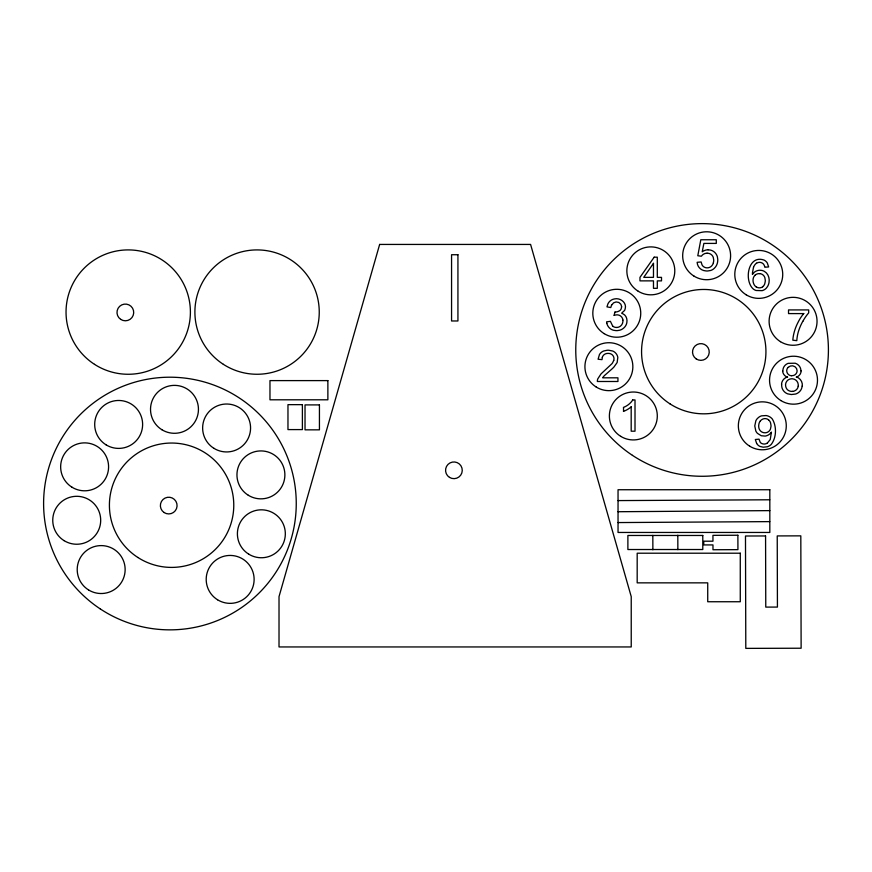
<?xml version="1.0" encoding="UTF-8"?>
<svg xmlns="http://www.w3.org/2000/svg" width="872" height="872" viewBox="0 0 872 872"><rect width="100%" height="100%" fill="white"/><g stroke="black" fill="none" stroke-linecap="round" stroke-linejoin="round"><path stroke-width="1.31" d="M798.196 386.154L798.229 385.827A7.892 7.892 0 0 0 798.229 384.487A6.257 6.257 0 0 0 792.506 378.808A8.044 8.044 0 0 0 791.493 378.797L791.166 378.819A6.104 6.104 0 0 0 785.574 384.378A7.543 7.543 0 0 0 785.585 385.043A6.998 6.998 0 0 0 786.359 388.204A5.57 5.57 0 0 0 788.659 390.569A6.932 6.932 0 0 0 792.626 391.375M802.12 386.1L801.989 387.037A8.807 8.807 0 0 1 800.006 391.136A10.072 10.072 0 0 1 799.341 391.833A9.374 9.374 0 0 1 795.602 394.035L791.34 394.536L787.743 393.872A9.298 9.298 0 0 1 784.833 392.16A9.974 9.974 0 0 1 783.819 391.125A8.905 8.905 0 0 1 781.824 386.972L781.661 385.522A11.456 11.456 0 0 1 781.672 384.269M614.128 315.326L614.934 312.002M713.34 262.995L713.678 261.088A11.609 11.609 0 0 0 713.699 259.845L713.252 257.327A6.169 6.169 0 0 0 708.478 253.305L707.781 253.229A8.698 8.698 0 0 0 707.061 253.196M602.345 357.313L602.007 359.635L598.083 359.231L599.456 354.555A8.371 8.371 0 0 1 603.773 350.969L607.108 350.261A16.023 16.023 0 0 1 608.743 350.239L612.645 351.013A8.426 8.426 0 0 1 614.956 352.408A9.101 9.101 0 0 1 615.894 353.356A8.077 8.077 0 0 1 617.812 357.531L617.136 362.545L613.844 367.145A53.148 53.148 0 0 1 611.457 369.423L604.568 375.461A12.535 12.535 0 0 0 602.661 377.816L617.943 377.816L617.943 381.489L597.364 381.489A6.813 6.813 0 0 1 597.8 378.83L601.026 373.903L611.948 363.7A12.96 12.96 0 0 0 612.602 362.785L613.714 360.452M753.517 267.203L752.482 272.718A37.67 37.67 0 0 0 752.438 274.397L754.4 272.195A8.121 8.121 0 0 1 755.806 271.279L756.82 270.832A9.014 9.014 0 0 1 759.992 270.255L761.834 270.429A8.349 8.349 0 0 1 764.33 271.356C768.221 273.481 769.802 278.288 769.017 282.484A11.718 11.718 0 0 1 767.6 286.398L766.423 288.011A8.742 8.742 0 0 1 764.995 289.297A9.014 9.014 0 0 1 762.095 290.649L756.1 290.485A9.363 9.363 0 0 1 753.266 289.003C743.881 280.664 747.904 254.613 763.872 259.998A7.837 7.837 0 0 1 767.316 263.017L768.635 266.941L764.831 267.235A11.347 11.347 0 0 0 764.319 265.502L763.621 264.249A3.564 3.564 0 0 0 763.392 263.965A5.341 5.341 0 0 0 756.547 263.246M611.61 304.84L610.792 307.554L606.977 306.868L607.926 303.838A8.84 8.84 0 0 1 614.564 298.911C620.264 297.592 627.001 302.726 625.18 308.819C625.464 311.577 619 313.168 623.055 313.876C626.183 315.337 627.426 319.119 626.87 322.357A9.047 9.047 0 0 1 625.017 326.673L624.701 327.055A10.867 10.867 0 0 1 624.003 327.785A10.006 10.006 0 0 1 619.676 330.226L617.594 330.575A13.778 13.778 0 0 1 615.981 330.608L613.605 330.27A9.265 9.265 0 0 1 610.019 328.472A9.407 9.407 0 0 1 606.803 323.25M762.629 286.746L763.545 285.885A6.366 6.366 0 0 0 764.722 283.912L765.256 281.394A12.077 12.077 0 0 0 765.278 280.185L764.853 277.688A6.093 6.093 0 0 0 763.567 275.487A5.766 5.766 0 0 0 759.872 273.634M767.098 443.379L770.227 439.543L771.426 432.109A8.502 8.502 0 0 1 769.66 434.06L769.224 434.398A9.614 9.614 0 0 1 767.785 435.27A8.437 8.437 0 0 1 765.126 436.076L761.256 435.749L757.441 433.34A9.123 9.123 0 0 1 755.817 430.986L754.771 425.95L755.861 420.751A9.396 9.396 0 0 1 757.561 418.331L759.043 417.067A8.938 8.938 0 0 1 761.605 415.846L766.041 415.541A9.832 9.832 0 0 1 768.821 416.358A10.29 10.29 0 0 1 770.118 417.078A9.657 9.657 0 0 1 772.33 419.05C776.788 426.408 776.549 437.439 771.295 444.349A9.57 9.57 0 0 1 769.442 445.81A9.472 9.472 0 0 1 767.316 446.769L763.196 447.194L760.046 446.442A7.706 7.706 0 0 1 756.634 443.423M618.041 511.722L769.823 510.621M618.106 522.568L769.758 521.62M618.106 500.583L769.758 499.787M803.777 313.593L788.528 313.593L788.528 309.92L808.682 309.92L808.682 312.895A44.886 44.886 0 0 0 802.861 321.343M632.538 399.932L635.012 399.932L635.012 431.193L631.186 431.193L631.186 406.843M708.075 249.817L710.037 249.992A9.167 9.167 0 0 1 714.244 251.975A10.399 10.399 0 0 1 714.964 252.64A9.407 9.407 0 0 1 717.373 256.804L717.754 259.355A13.898 13.898 0 0 1 717.721 260.946L717.678 261.447A11.227 11.227 0 0 1 715.312 267.224L714.103 268.5A9.374 9.374 0 0 1 710.702 270.462L707.759 270.974A14.225 14.225 0 0 1 706.091 270.952L703.704 270.538A9.058 9.058 0 0 1 697.556 264.619L697.12 262.309L701.132 261.971L702.004 264.805A5.668 5.668 0 0 0 703.203 266.374A5.93 5.93 0 0 0 707.465 267.835A6.137 6.137 0 0 0 711.312 266.265A7.314 7.314 0 0 0 711.792 265.764A6.976 6.976 0 0 0 713.34 262.995M768.559 419.879L769.246 420.533A6.387 6.387 0 0 1 770.554 422.811L770.99 425.351A11.946 11.946 0 0 1 770.968 426.561L770.456 429.013A5.973 5.973 0 0 1 769.496 430.67A5.744 5.744 0 0 1 765.572 432.752A7.183 7.183 0 0 1 764.591 432.763A6.093 6.093 0 0 1 760.482 430.921A6.387 6.387 0 0 1 758.814 427.498L758.705 426.441A10.66 10.66 0 0 1 758.727 425.264L758.967 423.77A7.107 7.107 0 0 1 760.351 420.947M612.656 326.019L610.411 321.332L606.585 321.844L606.814 323.25M756.645 443.445L755.337 439.499L759.022 439.161L760.199 442.246A4.153 4.153 0 0 0 760.798 442.922A5.57 5.57 0 0 0 767.022 443.259M622.859 320.002L622.913 320.623A7.859 7.859 0 0 1 622.891 321.626A6.398 6.398 0 0 1 616.842 327.501M677.806 535.223L677.86 549.643M652.823 535.375L652.877 549.785M623.534 407.747L623.534 411.442M768.581 419.846A5.603 5.603 0 0 0 761.583 419.781L761.071 420.195A7.685 7.685 0 0 0 760.362 420.947M791.373 375.767A5.014 5.014 0 0 1 786.729 370.655A4.72 4.72 0 0 1 788.255 367.297M791.373 375.647A6.954 6.954 0 0 0 792.201 375.668A4.949 4.949 0 0 0 797.128 370.873A5.123 5.123 0 0 0 788.299 367.352M798.262 386.165A6.093 6.093 0 0 1 792.626 391.386M781.519 384.269A7.979 7.979 0 0 1 787.536 376.987M787.558 377.216A7.02 7.02 0 0 1 782.62 371.091M796.387 376.9A8.655 8.655 0 0 1 802.305 386.122M801.172 370.905A6.921 6.921 0 0 1 796.321 377.173M800.888 370.894A8.753 8.753 0 0 0 800.856 370.066A7.597 7.597 0 0 0 799.264 366.044L798.992 365.739A8.938 8.938 0 0 0 798.087 364.845A8.262 8.262 0 0 0 795.111 363.221L788.19 363.341A8.033 8.033 0 0 0 785.345 365.074A8.6 8.6 0 0 0 784.778 365.673A7.488 7.488 0 0 0 782.98 369.554L782.947 369.957A8.982 8.982 0 0 0 782.914 371.069M803.733 313.56A44.287 44.287 0 0 0 798.033 322.378A46.739 46.739 0 0 0 794.316 331.774A41.049 41.049 0 0 0 792.822 340.178L796.812 340.658A40.395 40.395 0 0 1 798.251 332.09A51.372 51.372 0 0 1 802.796 321.31M756.198 286.921A6.377 6.377 0 0 1 753.986 284.359A8.993 8.993 0 0 1 753.059 279.629L753.201 278.593A6.3 6.3 0 0 1 754.607 275.716A6.769 6.769 0 0 1 755.065 275.269M762.706 286.844A5.723 5.723 0 0 1 756.231 286.866M755.021 275.225A6.169 6.169 0 0 1 759.872 273.666M753.572 267.214A8.851 8.851 0 0 1 756.482 263.17M631.175 406.832A23.729 23.729 0 0 1 623.502 411.344M632.723 400.052A19.217 19.217 0 0 1 623.415 407.42M602.301 357.302A5.526 5.526 0 0 1 606.487 353.542L607.435 353.422A8.655 8.655 0 0 1 608.427 353.4L609.048 353.443A5.69 5.69 0 0 1 612.362 354.926A5.341 5.341 0 0 1 613.986 359.057A5.875 5.875 0 0 1 613.714 360.452M611.806 304.928A5.21 5.21 0 0 1 621.725 306.791M621.518 306.813A6.551 6.551 0 0 1 621.485 307.445L621.246 308.601A4.044 4.044 0 0 1 620.025 310.399L619.567 310.737A8.011 8.011 0 0 1 615.174 312.002M614.139 315.359A11.096 11.096 0 0 1 617.474 314.847A5.897 5.897 0 0 1 622.924 319.991M616.842 327.447A7.368 7.368 0 0 1 616.232 327.447A5.701 5.701 0 0 1 612.624 326.052M708.075 249.752A10.355 10.355 0 0 0 702.222 251.801L703.878 243.408L716.293 243.408L716.293 239.756L700.816 239.756L697.796 255.747L701.393 256.215A6.671 6.671 0 0 1 707.061 253.229M379.647 244.433L279.018 596.633L279.018 646.948L631.23 646.948L631.23 596.633L530.59 244.433L379.647 244.433M653.477 263.333L643.732 277.361L653.477 277.361L653.477 263.333M654.174 257.185L639.972 277.361L639.972 280.871L653.477 280.871L653.477 288.327L657.303 288.327L657.303 280.871L661.51 280.871L661.51 277.361L657.303 277.361L657.303 257.185L654.174 257.185M737.876 535.245L712.936 535.343L712.958 541.196L703.759 541.196L703.759 544.924L712.969 544.924L712.991 549.752L737.93 549.654L737.876 535.245M765.572 535.953L745.484 536.008L745.8 648.376L801.128 648.223L800.812 535.855L777.235 535.92L777.432 607.076L765.769 607.108L765.572 535.953M457.931 254.733L451.565 254.733L451.565 320.972L457.931 320.972L457.931 254.733M327.872 380.606L269.971 380.606L269.971 399.801L327.872 399.801L327.872 380.606M302.388 404.652L287.967 404.652L287.967 429.591L302.388 429.591L302.388 404.652M319.435 404.902L305.026 404.902L305.026 429.842L319.435 429.842L319.435 404.902M769.823 489.737L618.041 489.737L618.041 532.454L769.823 532.454L769.823 489.737M702.788 535.473L627.884 535.473L627.884 549.524L702.788 549.524L702.788 535.473M740.274 553.208L637.181 553.208L637.181 582.856L707.726 582.856L707.726 601.745L740.274 601.745L740.274 553.208M449.483 477.387A8.349 8.349 0 0 0 462.258 470.608A8.349 8.349 0 0 0 449.996 462.934A8.349 8.349 0 0 0 449.483 477.387M164.067 512.507A8.349 8.349 0 0 0 177.06 506.142A8.349 8.349 0 0 0 165.048 498.076A8.349 8.349 0 0 0 164.067 512.507M88.562 589.941A23.969 23.969 0 0 0 125.132 570.288A23.969 23.969 0 0 0 89.838 548.444A23.969 23.969 0 0 0 88.562 589.941M64.103 540.651A23.969 23.969 0 0 0 100.683 521.009A23.969 23.969 0 0 0 65.378 499.155A23.969 23.969 0 0 0 64.103 540.651M137.885 557.481A62.184 62.184 0 0 0 233.696 508.289A62.184 62.184 0 0 0 143.182 449.908A62.184 62.184 0 0 0 137.885 557.481M72.005 487.219A23.969 23.969 0 0 0 108.575 467.577A23.969 23.969 0 0 0 73.281 445.723A23.969 23.969 0 0 0 72.005 487.219M106.046 444.818A23.969 23.969 0 0 0 142.616 425.176A23.969 23.969 0 0 0 107.321 403.322A23.969 23.969 0 0 0 106.046 444.818M161.865 429.711A23.969 23.969 0 0 0 198.435 410.069A23.969 23.969 0 0 0 163.14 388.225A23.969 23.969 0 0 0 161.865 429.711M213.989 448.361A23.969 23.969 0 0 0 250.558 428.719A23.969 23.969 0 0 0 215.264 406.864A23.969 23.969 0 0 0 213.989 448.361M248.302 495.263A23.969 23.969 0 0 0 284.872 475.622A23.969 23.969 0 0 0 249.577 453.767A23.969 23.969 0 0 0 248.302 495.263M248.738 554.156A23.969 23.969 0 0 0 285.318 534.514A23.969 23.969 0 0 0 250.013 512.671A23.969 23.969 0 0 0 248.738 554.156M217.542 599.773A23.969 23.969 0 0 0 254.112 580.131A23.969 23.969 0 0 0 218.818 558.287A23.969 23.969 0 0 0 217.542 599.773M100.269 608.918A126.331 126.331 0 0 0 296.022 511.156A126.331 126.331 0 0 0 113.48 390.514A126.331 126.331 0 0 0 100.269 608.918M223.374 364.343A62.184 62.184 0 0 0 319.174 315.141A62.184 62.184 0 0 0 228.671 256.771A62.184 62.184 0 0 0 223.374 364.343M94.514 364.343A62.184 62.184 0 0 0 190.325 315.141A62.184 62.184 0 0 0 99.811 256.771A62.184 62.184 0 0 0 94.514 364.343M120.696 319.37A8.349 8.349 0 0 0 133.689 312.993A8.349 8.349 0 0 0 121.677 304.928A8.349 8.349 0 0 0 120.696 319.37M620.722 436.349A23.969 23.969 0 0 0 657.292 416.707A23.969 23.969 0 0 0 621.998 394.863A23.969 23.969 0 0 0 620.722 436.349M596.263 387.059A23.969 23.969 0 0 0 632.843 367.417A23.969 23.969 0 0 0 597.538 345.574A23.969 23.969 0 0 0 596.263 387.059M604.165 333.638A23.969 23.969 0 0 0 640.735 313.996A23.969 23.969 0 0 0 605.441 292.142A23.969 23.969 0 0 0 604.165 333.638M638.206 291.237A23.969 23.969 0 0 0 674.775 271.595A23.969 23.969 0 0 0 639.481 249.741A23.969 23.969 0 0 0 638.206 291.237M694.025 276.13A23.969 23.969 0 0 0 730.594 256.488A23.969 23.969 0 0 0 695.3 234.633A23.969 23.969 0 0 0 694.025 276.13M746.149 294.78A23.969 23.969 0 0 0 782.718 275.138A23.969 23.969 0 0 0 747.424 253.283A23.969 23.969 0 0 0 746.149 294.78M780.462 341.682A23.969 23.969 0 0 0 817.031 322.041A23.969 23.969 0 0 0 781.737 300.186A23.969 23.969 0 0 0 780.462 341.682M780.898 400.575A23.969 23.969 0 0 0 817.478 380.933A23.969 23.969 0 0 0 782.173 359.079A23.969 23.969 0 0 0 780.898 400.575M749.702 446.192A23.969 23.969 0 0 0 786.272 426.55A23.969 23.969 0 0 0 750.977 404.695A23.969 23.969 0 0 0 749.702 446.192M632.429 455.337A126.331 126.331 0 0 0 828.182 357.575A126.331 126.331 0 0 0 645.64 236.933A126.331 126.331 0 0 0 632.429 455.337M670.045 403.9A62.184 62.184 0 0 0 765.856 354.708A62.184 62.184 0 0 0 675.342 296.327A62.184 62.184 0 0 0 670.045 403.9M696.227 358.926A8.349 8.349 0 0 0 709.219 352.55A8.349 8.349 0 0 0 697.208 344.484A8.349 8.349 0 0 0 696.227 358.926"/></g></svg>
